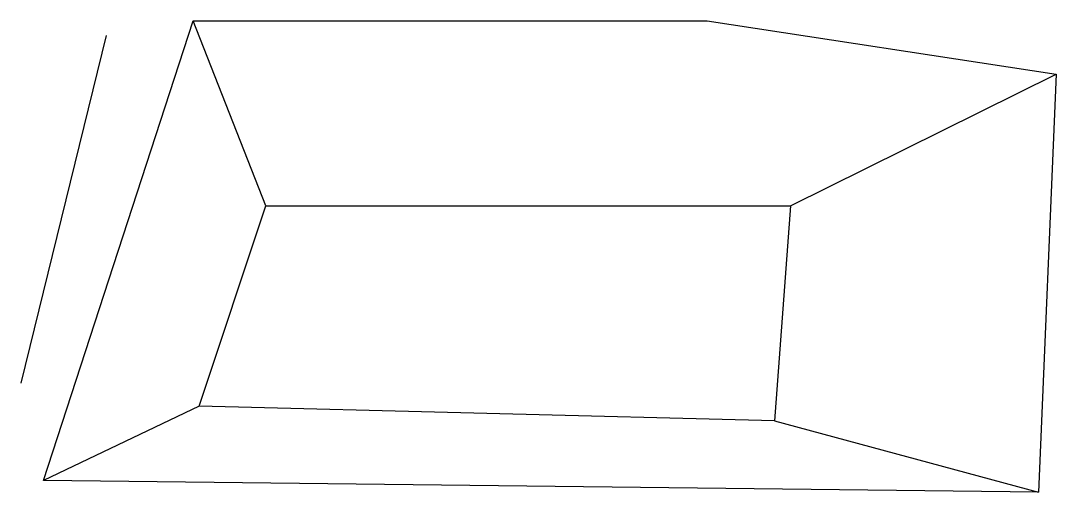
# Model space of a CAD drawing. Header units: millimetres. Extents: x 705 to 2784, y 431 to 1378.
import ezdxf

# ---------------------------------------------------------------- set-up
doc = ezdxf.new("R2010")
doc.units = ezdxf.units.MM

msp = doc.modelspace()

# ---------------------------------------------------------------- linework, layer by layer
for p, q in [((750.8, 454.7), (1051.5, 1378.4)), ((1051.5, 1378.4), (2083.1, 1378.4)), ((1196.9, 1006.1), (1051.5, 1378.4)), ((2083.1, 1378.4), (2784.2, 1270.9)), ((876.3, 1348.5), (705, 649.8)), ((2250.4, 1006.1), (2784.2, 1270.9)), ((2784.2, 1270.9), (2748.3, 430.9)), ((1063.5, 604), (750.8, 454.7)), ((2218.6, 574.2), (2748.3, 430.9)), ((2748.3, 430.9), (750.8, 454.7))]:
    msp.add_line(p, q)
msp.add_3dface([(1196.9, 1006.1), (2250.4, 1006.1), (2218.6, 574.2), (1063.5, 604)])

doc.saveas('drawing.dxf')
